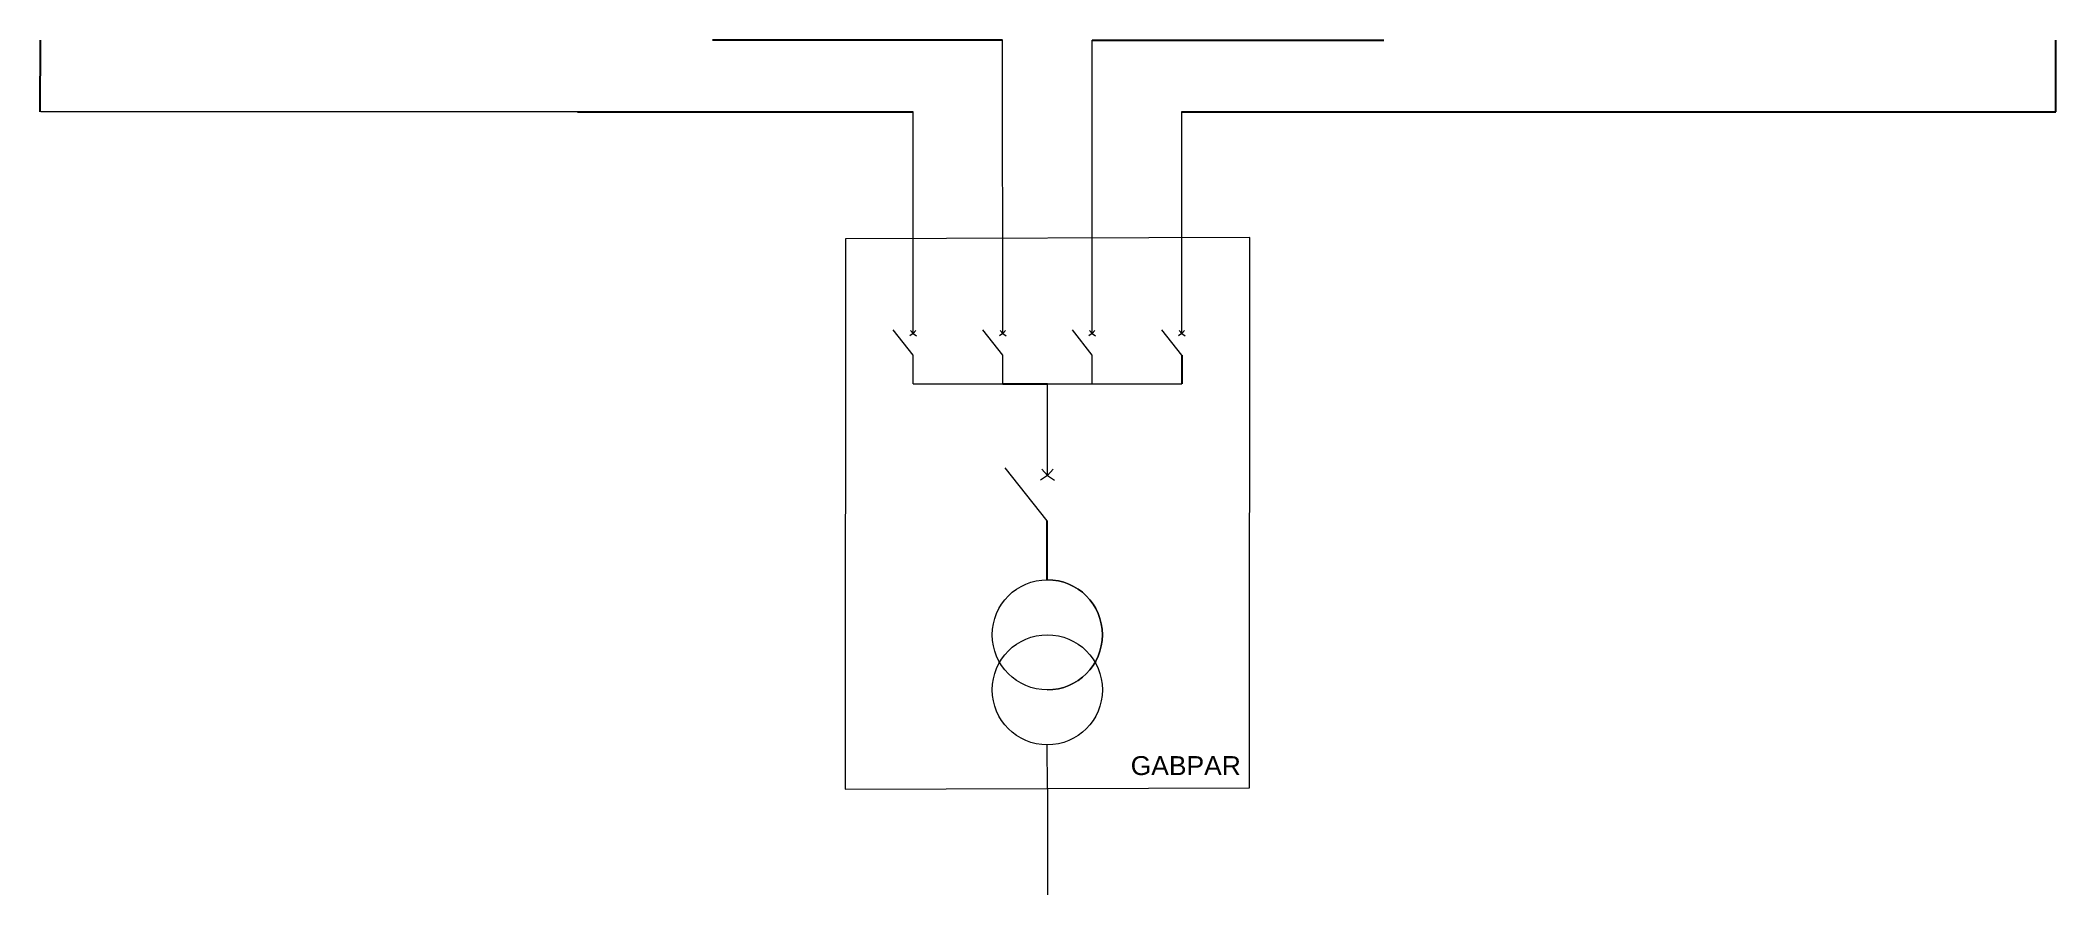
# Model space of a CAD drawing. Header units: millimetres. Extents: x -213 to 213, y 0 to 181.
import ezdxf

# ---------------------------------------------------------------- set-up
doc = ezdxf.new("R2010")
doc.units = ezdxf.units.MM
doc.layers.add('ACOT', color=7, linetype='Continuous')
doc.styles.get("Standard").update_dxf_attribs({"font": 'arial.ttf'})

msp = doc.modelspace()

# ---------------------------------------------------------------- linework, layer by layer
for p, q in [((-212.95, 165.65), (-212.94, 180.79)), ((213.21, 165.65), (213.22, 180.79))]:
    msp.add_line(p, q)
at = {"color": 7}
for p, q in [((-9.46, 180.79), (-70.84, 180.79)), ((9.49, 180.79), (71.16, 180.79)), ((-99.34, 165.65), (-28.39, 165.65)), ((28.43, 165.65), (213.21, 165.65)), ((28.42, 114.19), (28.44, 108.13)), ((-9.45, 108.13), (0.01, 108.13)), ((-0.01, 66.65), (-0.01, 79.09))]:
    msp.add_line(p, q, dxfattribs=at)
at = {"color": 7, "lineweight": 18}
for p, q in [((-9.44, 118.76), (-9.46, 180.79)), ((9.5, 118.76), (9.49, 180.79)), ((9.49, 180.79), (61.28, 180.79)), ((-99.34, 165.65), (-212.81, 165.65)), ((-28.39, 138.77), (-28.39, 165.65)), ((28.44, 118.76), (28.43, 165.65)), ((-28.38, 118.76), (-28.39, 138.77))]:
    msp.add_line(p, q, dxfattribs=at)
at = {"color": 7, "true_color": 0xffffff}
msp.add_line((28.38, 165.65), (202.98, 165.65), dxfattribs=at)
at = {"lineweight": 18}
for p, q in [((-28.39, 114.19), (-32.6, 119.53)), ((-28.38, 118.76), (-28.93, 119.39)), ((-28.38, 118.76), (-27.82, 119.39)), ((-9.45, 114.19), (-13.66, 119.53)), ((-9.44, 118.76), (-9.99, 119.39)), ((-9.44, 118.76), (-8.88, 119.39)), ((9.49, 114.19), (5.28, 119.53)), ((9.5, 118.76), (8.94, 119.39)), ((9.5, 118.76), (10.06, 119.39)), ((28.42, 114.19), (24.22, 119.53)), ((28.44, 118.76), (27.88, 119.39)), ((28.44, 118.76), (29, 119.39)), ((-28.38, 118.76), (-29.07, 118.29)), ((-28.38, 118.76), (-27.68, 118.29)), ((-9.44, 118.76), (-10.14, 118.29)), ((-9.44, 118.76), (-8.74, 118.29)), ((9.5, 118.76), (8.8, 118.29)), ((9.5, 118.76), (10.2, 118.29)), ((28.44, 118.76), (27.74, 118.29)), ((28.44, 118.76), (29.14, 118.29)), ((-28.39, 108.13), (-28.39, 114.19)), ((-9.45, 108.13), (-9.45, 114.19)), ((9.49, 108.13), (9.49, 114.19)), ((-28.39, 108.13), (-9.45, 108.13)), ((-9.45, 108.13), (28.44, 108.13)), ((-0.01, 79.09), (-8.9, 90.35)), ((0.02, 88.72), (-1.16, 90.05)), ((0.02, 88.72), (-1.16, 90.05)), ((0.02, 88.72), (1.19, 90.05)), ((0.02, 88.72), (-1.46, 87.73)), ((0.02, 88.72), (1.49, 87.73))]:
    msp.add_line(p, q, dxfattribs=at)
msp.add_lwpolyline([(-42.72, 138.77), (-42.76, 22.32), (42.76, 22.62), (42.8, 139.07)], close=True, dxfattribs=at)
at = {"color": 0, "linetype": 'ByBlock', "lineweight": 18}
for centre in [(-0.01, 55), (-0.01, 43.36)]:
    msp.add_circle(centre, 11.65, dxfattribs=at)
msp.add_arc((-0.01, 55), 11.65, 270, 90, dxfattribs=at)
msp.add_arc((-0.01, 55), 11.65, 270, 90, dxfattribs=at)
at = {"layer": 'ACOT', "color": 0, "linetype": 'ByBlock', "lineweight": 18}
for p, q in [((0.02, 88.72), (0.01, 108.13)), ((0, 22.47), (-0.01, 31.61))]:
    msp.add_line(p, q, dxfattribs=at)
at = {"layer": 'ACOT', "color": 0, "lineweight": 18}
msp.add_line((0, 22.47), (0, 0), dxfattribs=at)

# ---------------------------------------------------------------- texts
at = {"color": 0, "lineweight": 18}
msp.add_text('GABPAR', height=4, dxfattribs=at).set_placement((17.62, 25.32))

doc.saveas('drawing.dxf')
